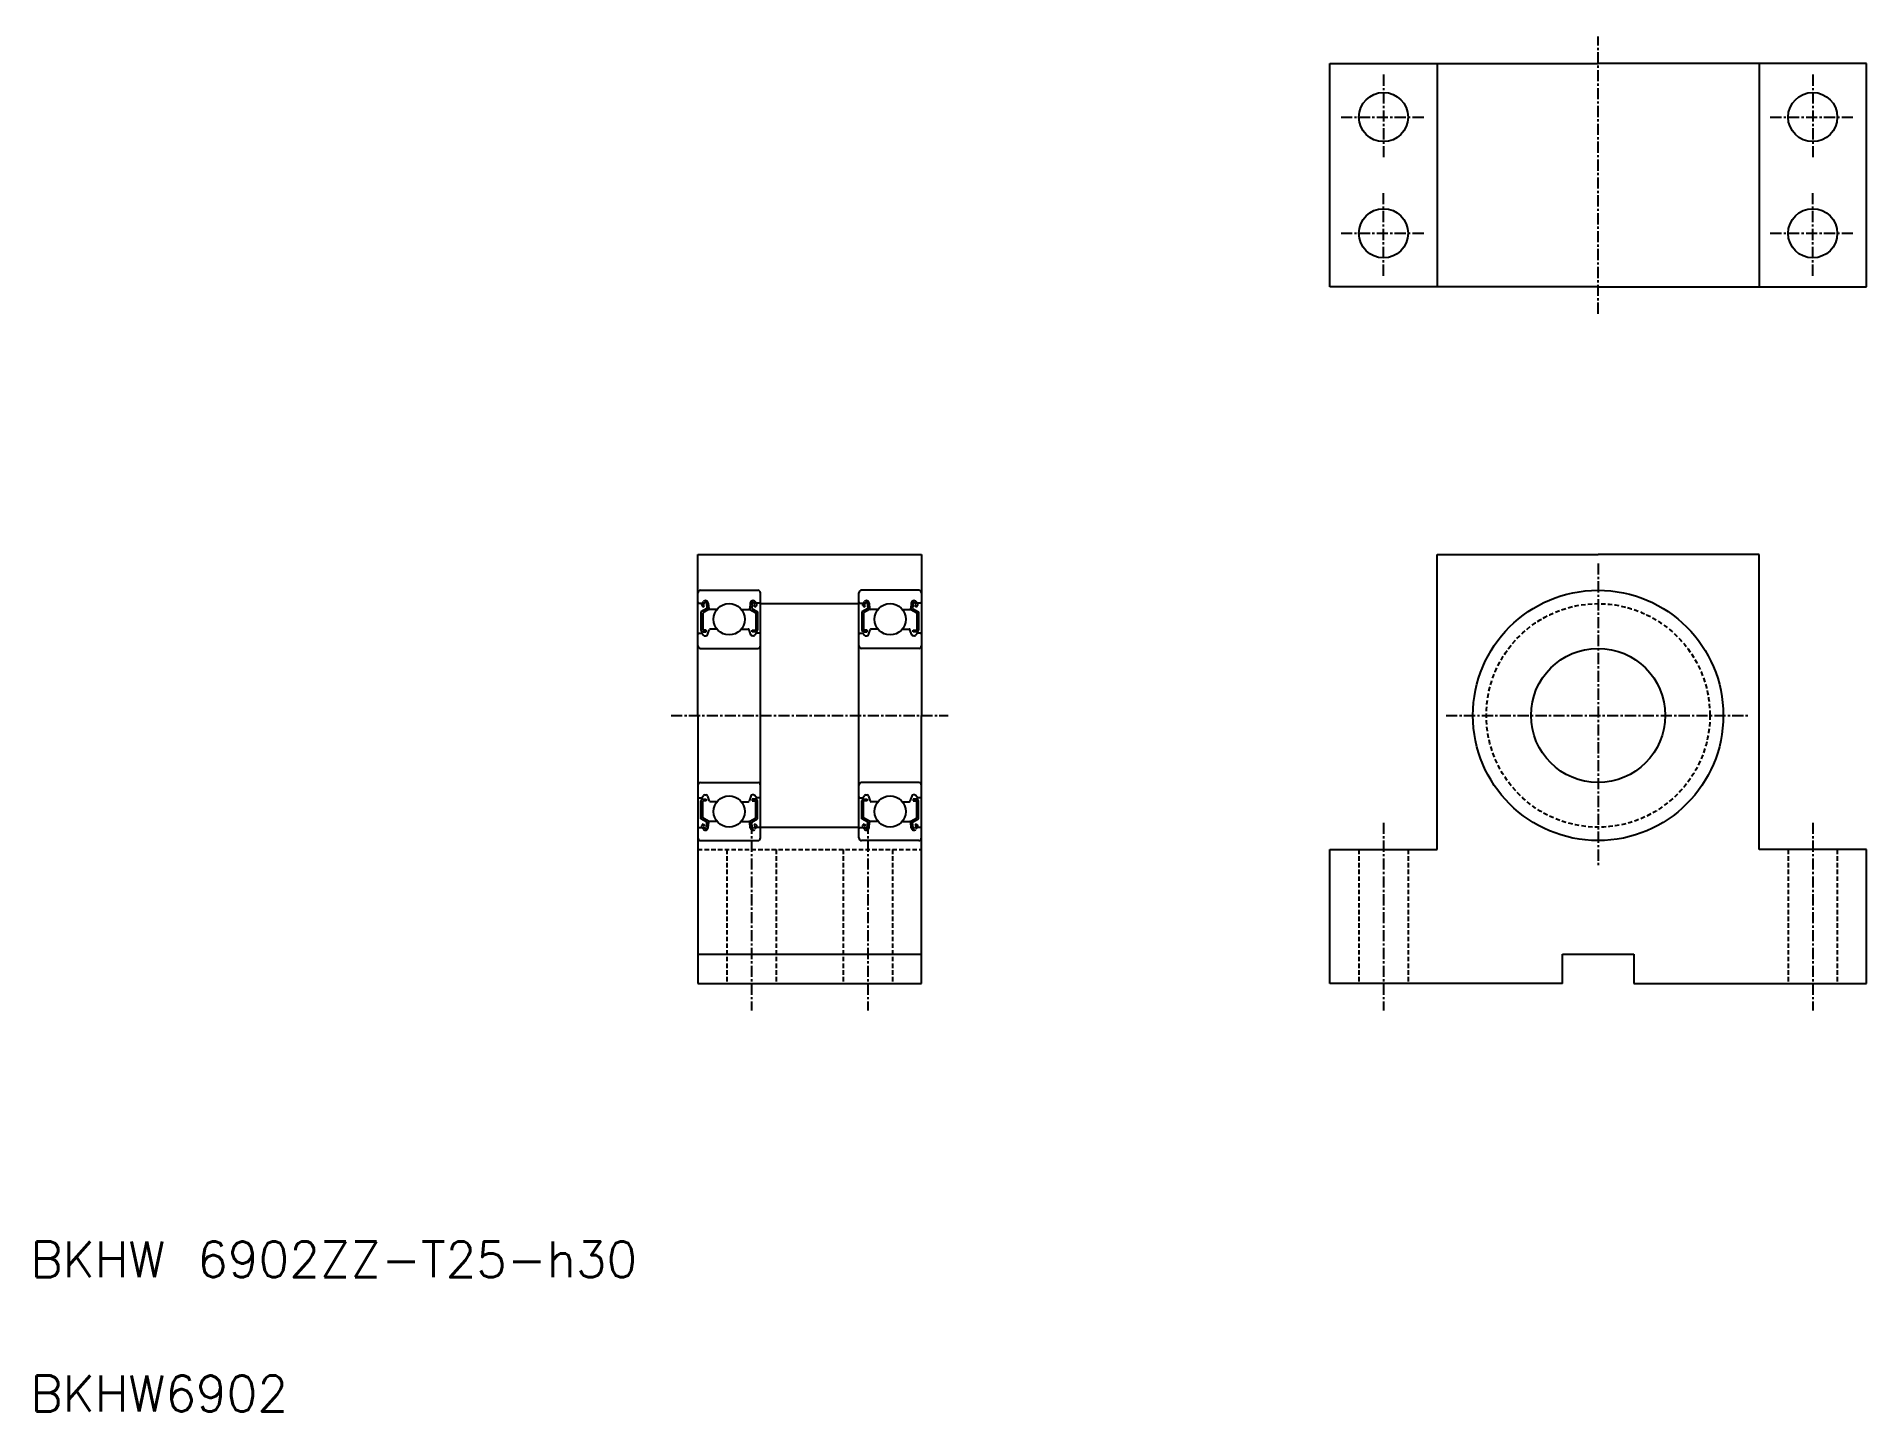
# Model space of a CAD drawing. Extents: x 11 to 215, y 10 to 164.
import ezdxf

# ---------------------------------------------------------------- set-up
doc = ezdxf.new("R2010")
doc.units = 0
doc.linetypes.add('CENTER', pattern=[2, 1.25, -0.25, 0.25, -0.25])
doc.linetypes.add('DASHED', pattern=[0.75, 0.5, -0.25])
doc.layers.get('0').update_dxf_attribs({"linetype": 'CONTINUOUS'})
doc.layers.add('CENTER', color=1, linetype='CENTER')
doc.styles.get("Standard").update_dxf_attribs({"font": 'txt.shx', "width": 0.7, "bigfont": 'bigfont.shx'})

msp = doc.modelspace()

# ---------------------------------------------------------------- linework, layer by layer
at = {"color": 7, "linetype": 'CONTINUOUS'}
for p, q in [((155.3, 135.76), (155.3, 160.76)), ((155.3, 160.76), (185.3, 160.76)), ((167.3, 160.76), (167.3, 135.76)), ((215.3, 160.76), (185.3, 160.76)), ((203.3, 160.76), (203.3, 135.76)), ((215.3, 135.76), (215.3, 160.76)), ((185.3, 135.76), (155.3, 135.76)), ((185.3, 135.76), (215.3, 135.76)), ((84.63, 105.84), (109.63, 105.84)), ((84.63, 87.84), (84.63, 105.84)), ((109.63, 105.84), (109.63, 87.84)), ((167.3, 72.84), (167.3, 105.84)), ((167.3, 105.84), (185.3, 105.84)), ((203.3, 105.84), (185.3, 105.84)), ((203.3, 72.84), (203.3, 105.84)), ((84.73, 100.39), (85.09, 100.39)), ((84.93, 101.84), (91.33, 101.84)), ((85.08, 100.37), (85.25, 100.58)), ((85.24, 100.24), (85.41, 100.45)), ((85.58, 100.39), (85.62, 99.79)), ((85.78, 100.41), (85.84, 99.78)), ((90.49, 100.41), (90.43, 99.78)), ((90.69, 100.39), (90.65, 99.79)), ((91.03, 100.24), (90.86, 100.45)), ((91.19, 100.37), (91.02, 100.58)), ((91.53, 100.39), (91.17, 100.39)), ((91.63, 74.14), (91.63, 101.54)), ((91.63, 100.34), (102.63, 100.34)), ((102.63, 74.14), (102.63, 101.54)), ((102.73, 100.39), (103.09, 100.39)), ((109.33, 101.84), (102.93, 101.84)), ((103.08, 100.37), (103.25, 100.58)), ((103.24, 100.24), (103.41, 100.45)), ((103.58, 100.39), (103.62, 99.79)), ((103.78, 100.41), (103.84, 99.78)), ((108.49, 100.41), (108.43, 99.78)), ((108.69, 100.39), (108.65, 99.79)), ((109.03, 100.24), (108.86, 100.45)), ((109.19, 100.37), (109.02, 100.58)), ((109.53, 100.39), (109.17, 100.39)), ((85.62, 99.79), (84.97, 99.41)), ((84.97, 99.41), (84.97, 97.39)), ((85.24, 99.96), (85.1, 100.1)), ((85.82, 99.67), (85.17, 99.3)), ((85.17, 99.3), (85.17, 97.39)), ((85.38, 100.1), (85.24, 100.24)), ((85.24, 99.96), (85.38, 100.1)), ((85.82, 100.03), (85.82, 99.67)), ((86.77, 99.69), (85.94, 99.69)), ((89.5, 99.69), (90.33, 99.69)), ((90.45, 100.03), (90.45, 99.67)), ((90.45, 99.67), (91.1, 99.3)), ((90.65, 99.79), (91.3, 99.41)), ((90.89, 100.1), (91.03, 100.24)), ((91.03, 99.96), (90.89, 100.1)), ((91.03, 99.96), (91.17, 100.1)), ((91.1, 99.3), (91.1, 97.39)), ((91.3, 99.41), (91.3, 97.39)), ((103.62, 99.79), (102.97, 99.41)), ((102.97, 99.41), (102.97, 97.39)), ((103.24, 99.96), (103.1, 100.1)), ((103.82, 99.67), (103.17, 99.3)), ((103.17, 99.3), (103.17, 97.39)), ((103.38, 100.1), (103.24, 100.24)), ((103.24, 99.96), (103.38, 100.1)), ((103.82, 100.03), (103.82, 99.67)), ((104.77, 99.69), (103.94, 99.69)), ((107.5, 99.69), (108.33, 99.69)), ((108.45, 100.03), (108.45, 99.67)), ((108.45, 99.67), (109.1, 99.3)), ((108.65, 99.79), (109.3, 99.41)), ((108.89, 100.1), (109.03, 100.24)), ((109.03, 99.96), (108.89, 100.1)), ((109.03, 99.96), (109.17, 100.1)), ((109.1, 99.3), (109.1, 97.39)), ((109.3, 99.41), (109.3, 97.39)), ((84.73, 97.04), (85.08, 97.04)), ((85.08, 97.04), (85.28, 96.81)), ((85.57, 97.39), (85.17, 97.39)), ((85.17, 97.19), (85.57, 97.19)), ((85.43, 96.74), (85.53, 96.74)), ((85.57, 97.19), (85.57, 97.39)), ((85.71, 96.87), (85.91, 97.42)), ((86.77, 97.49), (86.01, 97.49)), ((89.5, 97.49), (90.26, 97.49)), ((90.56, 96.87), (90.35, 97.42)), ((90.7, 97.39), (91.1, 97.39)), ((90.7, 97.19), (90.7, 97.39)), ((91.1, 97.19), (90.7, 97.19)), ((90.84, 96.74), (90.74, 96.74)), ((91.18, 97.04), (90.99, 96.81)), ((91.53, 97.04), (91.18, 97.04)), ((102.73, 97.04), (103.08, 97.04)), ((103.08, 97.04), (103.28, 96.81)), ((103.57, 97.39), (103.17, 97.39)), ((103.17, 97.19), (103.57, 97.19)), ((103.43, 96.74), (103.53, 96.74)), ((103.57, 97.19), (103.57, 97.39)), ((103.71, 96.87), (103.91, 97.42)), ((104.77, 97.49), (104.01, 97.49)), ((107.5, 97.49), (108.26, 97.49)), ((108.56, 96.87), (108.35, 97.42)), ((108.7, 97.39), (109.1, 97.39)), ((108.7, 97.19), (108.7, 97.39)), ((109.1, 97.19), (108.7, 97.19)), ((108.84, 96.74), (108.74, 96.74)), ((109.18, 97.04), (108.99, 96.81)), ((109.53, 97.04), (109.18, 97.04)), ((84.93, 95.34), (91.33, 95.34)), ((109.33, 95.34), (102.93, 95.34)), ((84.63, 87.84), (84.63, 57.84)), ((109.63, 57.84), (109.63, 87.84)), ((84.93, 80.34), (91.33, 80.34)), ((109.33, 80.34), (102.93, 80.34)), ((84.73, 78.64), (85.08, 78.64)), ((84.97, 76.26), (84.97, 78.29)), ((85.08, 78.64), (85.28, 78.87)), ((85.17, 78.49), (85.57, 78.49)), ((85.57, 78.29), (85.17, 78.29)), ((85.17, 76.38), (85.17, 78.29)), ((85.43, 78.94), (85.53, 78.94)), ((85.57, 78.49), (85.57, 78.29)), ((85.71, 78.8), (85.91, 78.25)), ((86.77, 78.19), (86.01, 78.19)), ((89.5, 78.19), (90.26, 78.19)), ((90.56, 78.8), (90.35, 78.25)), ((90.7, 78.49), (90.7, 78.29)), ((91.1, 78.49), (90.7, 78.49)), ((90.7, 78.29), (91.1, 78.29)), ((90.84, 78.94), (90.74, 78.94)), ((91.18, 78.64), (90.99, 78.87)), ((91.1, 76.38), (91.1, 78.29)), ((91.53, 78.64), (91.18, 78.64)), ((91.3, 76.26), (91.3, 78.29)), ((102.73, 78.64), (103.08, 78.64)), ((102.97, 76.26), (102.97, 78.29)), ((103.08, 78.64), (103.28, 78.87)), ((103.17, 78.49), (103.57, 78.49)), ((103.57, 78.29), (103.17, 78.29)), ((103.17, 76.38), (103.17, 78.29)), ((103.43, 78.94), (103.53, 78.94)), ((103.57, 78.49), (103.57, 78.29)), ((103.71, 78.8), (103.91, 78.25)), ((104.77, 78.19), (104.01, 78.19)), ((107.5, 78.19), (108.26, 78.19)), ((108.56, 78.8), (108.35, 78.25)), ((109.1, 78.49), (108.7, 78.49)), ((108.7, 78.49), (108.7, 78.29)), ((108.7, 78.29), (109.1, 78.29)), ((108.84, 78.94), (108.74, 78.94)), ((109.18, 78.64), (108.99, 78.87)), ((109.1, 76.38), (109.1, 78.29)), ((109.53, 78.64), (109.18, 78.64)), ((109.3, 76.26), (109.3, 78.29)), ((85.62, 75.89), (84.97, 76.26)), ((85.24, 75.71), (85.1, 75.57)), ((85.82, 76), (85.17, 76.38)), ((85.24, 75.71), (85.38, 75.57)), ((85.58, 75.29), (85.62, 75.89)), ((85.78, 75.26), (85.84, 75.9)), ((85.82, 75.64), (85.82, 76)), ((86.77, 75.99), (85.94, 75.99)), ((89.5, 75.99), (90.33, 75.99)), ((90.49, 75.26), (90.43, 75.9)), ((90.45, 76), (91.1, 76.38)), ((90.45, 75.64), (90.45, 76)), ((90.65, 75.89), (91.3, 76.26)), ((90.69, 75.29), (90.65, 75.89)), ((91.03, 75.71), (90.89, 75.57)), ((91.03, 75.71), (91.17, 75.57)), ((103.62, 75.89), (102.97, 76.26)), ((103.24, 75.71), (103.1, 75.57)), ((103.82, 76), (103.17, 76.38)), ((103.24, 75.71), (103.38, 75.57)), ((103.58, 75.29), (103.62, 75.89)), ((103.78, 75.26), (103.84, 75.9)), ((103.82, 75.64), (103.82, 76)), ((104.77, 75.99), (103.94, 75.99)), ((107.5, 75.99), (108.33, 75.99)), ((108.49, 75.26), (108.43, 75.9)), ((108.45, 76), (109.1, 76.38)), ((108.45, 75.64), (108.45, 76)), ((108.65, 75.89), (109.3, 76.26)), ((108.69, 75.29), (108.65, 75.89)), ((109.03, 75.71), (108.89, 75.57)), ((109.03, 75.71), (109.17, 75.57)), ((84.73, 75.29), (85.09, 75.29)), ((84.93, 73.84), (91.33, 73.84)), ((85.08, 75.3), (85.25, 75.1)), ((85.38, 75.57), (85.24, 75.43)), ((85.24, 75.43), (85.41, 75.23)), ((91.03, 75.43), (90.86, 75.23)), ((90.89, 75.57), (91.03, 75.43)), ((91.19, 75.3), (91.02, 75.1)), ((91.53, 75.29), (91.17, 75.29)), ((91.63, 75.34), (102.63, 75.34)), ((102.73, 75.29), (103.09, 75.29)), ((109.33, 73.84), (102.93, 73.84)), ((103.08, 75.3), (103.25, 75.1)), ((103.38, 75.57), (103.24, 75.43)), ((103.24, 75.43), (103.41, 75.23)), ((109.03, 75.43), (108.86, 75.23)), ((108.89, 75.57), (109.03, 75.43)), ((109.19, 75.3), (109.02, 75.1)), ((109.53, 75.29), (109.17, 75.29)), ((155.3, 57.84), (155.3, 72.84)), ((155.3, 72.84), (167.3, 72.84)), ((215.3, 72.84), (203.3, 72.84)), ((215.3, 57.84), (215.3, 72.84)), ((84.63, 61.14), (109.63, 61.14)), ((181.3, 57.84), (181.3, 61.14)), ((181.3, 61.14), (189.3, 61.14)), ((189.3, 61.14), (189.3, 57.84)), ((84.63, 57.84), (109.63, 57.84)), ((181.3, 57.84), (155.3, 57.84)), ((189.3, 57.84), (215.3, 57.84))]:
    msp.add_line(p, q, dxfattribs=at)
at = {"color": 3, "linetype": 'DASHED'}
for p, q in [((84.63, 72.84), (109.63, 72.84)), ((87.88, 72.84), (87.88, 57.84)), ((93.38, 72.84), (93.38, 57.84)), ((100.88, 72.84), (100.88, 57.84)), ((106.38, 72.84), (106.38, 57.84)), ((158.55, 72.84), (158.55, 57.84)), ((164.05, 72.84), (164.05, 57.84)), ((206.55, 72.84), (206.55, 57.84)), ((212.05, 72.84), (212.05, 57.84))]:
    msp.add_line(p, q, dxfattribs=at)
at = {"color": 7, "linetype": 'CONTINUOUS'}
for centre, radius in [((161.3, 154.76), 2.75), ((209.3, 154.76), 2.75), ((161.3, 141.76), 2.75), ((209.3, 141.76), 2.75), ((88.13, 98.59), 1.75), ((106.13, 98.59), 1.75), ((185.3, 87.84), 14), ((185.3, 87.84), 7.5), ((88.13, 77.09), 1.75), ((106.13, 77.09), 1.75)]:
    msp.add_circle(centre, radius, dxfattribs=at)
at = {"color": 3, "linetype": 'DASHED'}
msp.add_circle((185.3, 87.84), 12.5, dxfattribs=at)
at = {"color": 7, "linetype": 'CONTINUOUS'}
for centre, radius, start, end in [((84.93, 101.54), 0.3, 90, 180), ((84.73, 100.49), 0.1, 180, 270), ((85.24, 100.24), 0.2, 140.1364, 224.998), ((85.48, 100.38), 0.3, 4.9347, 140.1364), ((85.48, 100.38), 0.1, 3.1017, 139.9503), ((90.79, 100.38), 0.3, 39.8636, 175.0653), ((90.79, 100.38), 0.1, 40.0497, 176.8983), ((91.03, 100.24), 0.2, 315.002, 39.8636), ((91.33, 101.54), 0.3, 0, 90), ((91.53, 100.49), 0.1, 270, 0), ((102.93, 101.54), 0.3, 90, 180), ((102.73, 100.49), 0.1, 180, 270), ((103.24, 100.24), 0.2, 140.1364, 224.998), ((103.48, 100.38), 0.3, 4.9347, 140.1364), ((103.48, 100.38), 0.1, 3.1017, 139.9503), ((108.79, 100.38), 0.3, 39.8636, 175.0653), ((108.79, 100.38), 0.1, 40.0497, 176.8983), ((109.03, 100.24), 0.2, 315.002, 39.8636), ((109.33, 101.54), 0.3, 0, 90), ((109.53, 100.49), 0.1, 270, 0), ((85.94, 99.79), 0.1, 184.9347, 270), ((90.33, 99.79), 0.1, 270, 355.0653), ((103.94, 99.79), 0.1, 184.9347, 270), ((108.33, 99.79), 0.1, 270, 355.0653), ((84.73, 96.94), 0.1, 90, 180), ((85.17, 97.39), 0.2, 180, 270), ((85.43, 96.94), 0.2, 219.9772, 270), ((85.53, 96.94), 0.2, 270, 339.9926), ((86.01, 97.39), 0.1, 90, 159.9926), ((90.26, 97.39), 0.1, 20.0074, 90), ((90.74, 96.94), 0.2, 200.0074, 270), ((90.84, 96.94), 0.2, 270, 320.0228), ((91.1, 97.39), 0.2, 270, 0), ((91.53, 96.94), 0.1, 0, 90), ((102.73, 96.94), 0.1, 90, 180), ((103.17, 97.39), 0.2, 180, 270), ((103.43, 96.94), 0.2, 219.9772, 270), ((103.53, 96.94), 0.2, 270, 339.9926), ((104.01, 97.39), 0.1, 90, 159.9926), ((108.26, 97.39), 0.1, 20.0074, 90), ((108.74, 96.94), 0.2, 200.0074, 270), ((108.84, 96.94), 0.2, 270, 320.0228), ((109.1, 97.39), 0.2, 270, 0), ((109.53, 96.94), 0.1, 0, 90), ((84.93, 95.64), 0.3, 180, 270), ((91.33, 95.64), 0.3, 270, 0), ((102.93, 95.64), 0.3, 180, 270), ((109.33, 95.64), 0.3, 270, 0), ((84.93, 80.04), 0.3, 90, 180), ((91.33, 80.04), 0.3, 0, 90), ((102.93, 80.04), 0.3, 90, 180), ((109.33, 80.04), 0.3, 0, 90), ((84.73, 78.74), 0.1, 180, 270), ((85.17, 78.29), 0.2, 90, 180), ((85.43, 78.74), 0.2, 90, 140.0228), ((85.53, 78.74), 0.2, 20.0074, 90), ((86.01, 78.29), 0.1, 200.0074, 270), ((90.26, 78.29), 0.1, 270, 339.9926), ((90.74, 78.74), 0.2, 90, 159.9926), ((90.84, 78.74), 0.2, 39.9772, 90), ((91.1, 78.29), 0.2, 0, 90), ((91.53, 78.74), 0.1, 270, 0), ((102.73, 78.74), 0.1, 180, 270), ((103.17, 78.29), 0.2, 90, 180), ((103.43, 78.74), 0.2, 90, 140.0228), ((103.53, 78.74), 0.2, 20.0074, 90), ((104.01, 78.29), 0.1, 200.0074, 270), ((108.26, 78.29), 0.1, 270, 339.9926), ((108.74, 78.74), 0.2, 90, 159.9926), ((108.84, 78.74), 0.2, 39.9772, 90), ((109.1, 78.29), 0.2, 0, 90), ((109.53, 78.74), 0.1, 270, 0), ((85.94, 75.89), 0.1, 90, 175.0653), ((90.33, 75.89), 0.1, 4.9347, 90), ((103.94, 75.89), 0.1, 90, 175.0653), ((108.33, 75.89), 0.1, 4.9347, 90), ((84.73, 75.19), 0.1, 90, 180), ((84.93, 74.14), 0.3, 180, 270), ((85.24, 75.43), 0.2, 135.002, 219.8636), ((85.48, 75.29), 0.3, 219.8636, 355.0653), ((85.48, 75.29), 0.1, 220.0497, 356.8983), ((90.79, 75.29), 0.3, 184.9347, 320.1364), ((90.79, 75.29), 0.1, 183.1017, 319.9503), ((91.03, 75.43), 0.2, 320.1364, 44.998), ((91.33, 74.14), 0.3, 270, 0), ((91.53, 75.19), 0.1, 0, 90), ((102.73, 75.19), 0.1, 90, 180), ((102.93, 74.14), 0.3, 180, 270), ((103.24, 75.43), 0.2, 135.002, 219.8636), ((103.48, 75.29), 0.3, 219.8636, 355.0653), ((103.48, 75.29), 0.1, 220.0497, 356.8983), ((108.79, 75.29), 0.3, 184.9347, 320.1364), ((108.79, 75.29), 0.1, 183.1017, 319.9503), ((109.03, 75.43), 0.2, 320.1364, 44.998), ((109.33, 74.14), 0.3, 270, 0), ((109.53, 75.19), 0.1, 0, 90)]:
    msp.add_arc(centre, radius, start, end, dxfattribs=at)
at = {"layer": 'CENTER', "color": 1, "linetype": 'CENTER'}
for p, q in [((185.3, 132.76), (185.3, 163.76)), ((161.3, 159.51), (161.3, 150.01)), ((209.3, 159.51), (209.3, 150.01)), ((156.55, 154.76), (166.05, 154.76)), ((204.55, 154.76), (214.05, 154.76)), ((161.3, 137.01), (161.3, 146.51)), ((209.3, 137.01), (209.3, 146.51)), ((156.55, 141.76), (166.05, 141.76)), ((204.55, 141.76), (214.05, 141.76)), ((185.3, 104.84), (185.3, 70.84)), ((81.63, 87.84), (112.63, 87.84)), ((168.3, 87.84), (202.3, 87.84)), ((90.63, 75.84), (90.63, 54.84)), ((103.63, 75.84), (103.63, 54.84)), ((161.3, 75.84), (161.3, 54.84)), ((209.3, 75.84), (209.3, 54.84))]:
    msp.add_line(p, q, dxfattribs=at)

# ---------------------------------------------------------------- texts
at = {"color": 7, "linetype": 'CONTINUOUS'}
for s, p in [('BKHW 6902ZZ-T25-h30', (10, 25)), ('BKHW6902', (10, 10))]:
    msp.add_text(s, height=4, dxfattribs=at).set_placement(p)

doc.saveas('drawing.dxf')
